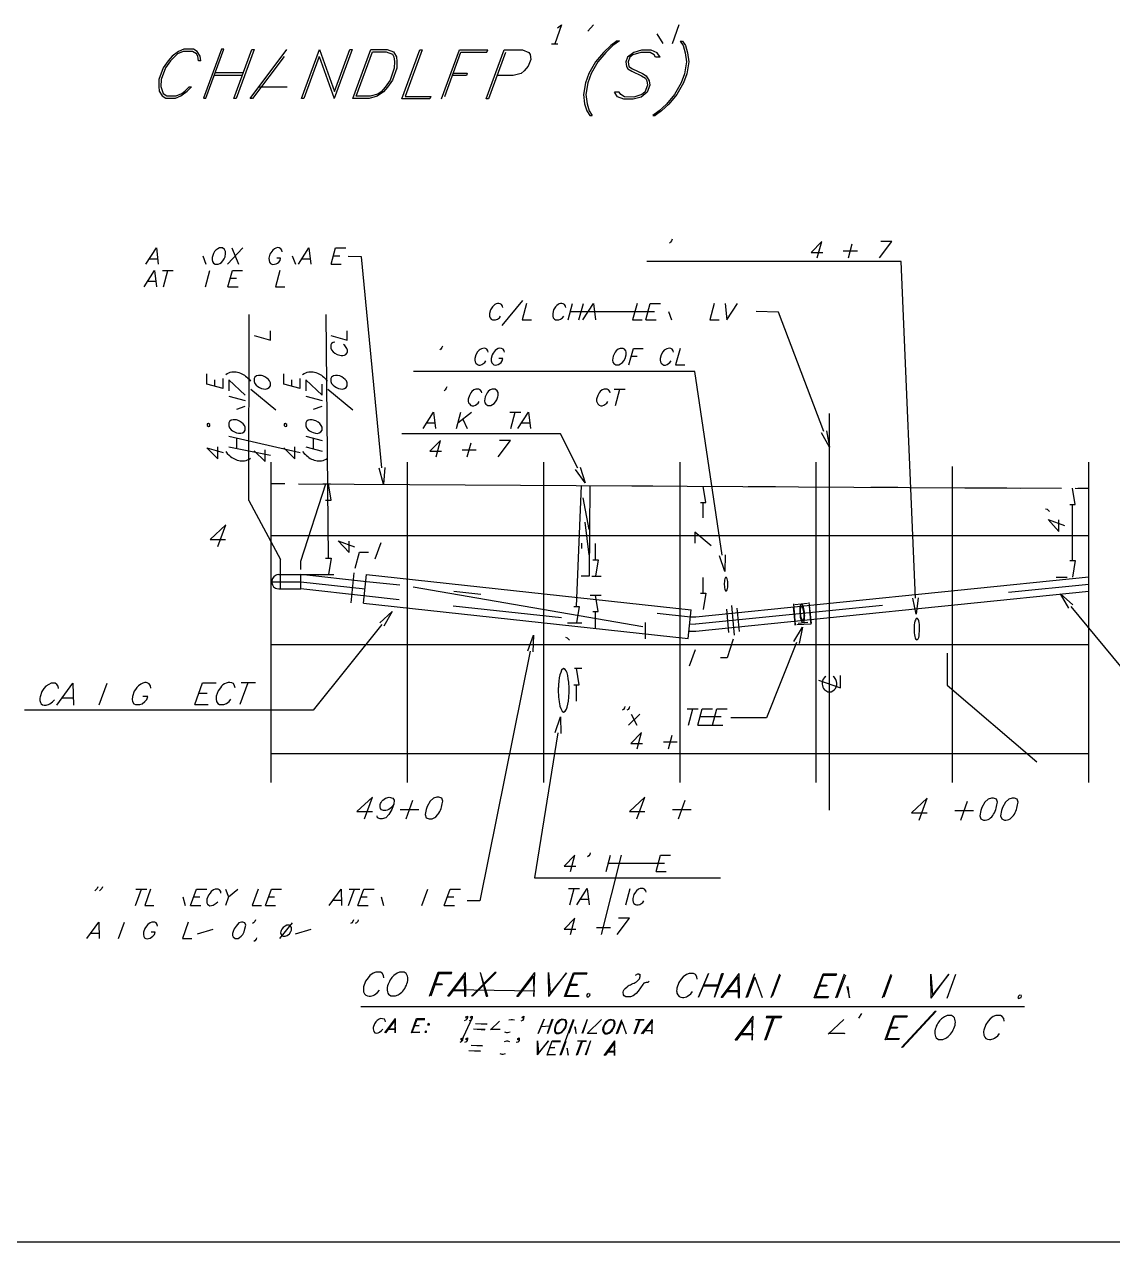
# Model space of a CAD drawing. Header units: feet. Extents: x 13 to 426, y 12 to 285.
# Drawn here: x 181.8 to 281.6, y 12.1 to 123.8 of the extents above; entities that cross this region are included whole.
import ezdxf

# ---------------------------------------------------------------- set-up
doc = ezdxf.new("R2010")
doc.units = ezdxf.units.FT
doc.layers.add('EJE_VIA', color=7, linetype='CONTINUOUS')

msp = doc.modelspace()

# ---------------------------------------------------------------- linework, layer by layer
at = {"layer": 'EJE_VIA'}
for p, q in [((233.5, 123.18), (234, 123.77)), ((239.82, 122.92), (240.37, 122.03)), ((241.25, 122.05), (241.88, 123.8)), ((230.17, 122), (230.75, 122)), ((202.5, 117), (205.87, 121.5)), ((207.22, 117), (208.87, 121.48)), ((208.85, 120.85), (210.22, 116.98)), ((211.93, 116.98), (213.58, 121.48)), ((212.22, 117.2), (213.72, 121.27)), ((220.07, 116.97), (221.72, 121.47)), ((220.37, 117.18), (221.85, 121.25)), ((221.72, 121.47), (224.3, 121.45)), ((224.15, 116.95), (225.8, 121.45)), ((199.22, 119.15), (201.78, 119.15)), ((199.3, 119.37), (201.87, 119.37)), ((203.32, 118.07), (205.9, 118.07)), ((200.43, 101.78), (201.83, 103.28)), ((200.83, 103.28), (201.43, 101.78)), ((254.55, 102.37), (254.95, 103.87)), ((256.93, 103.02), (258.23, 103.02)), ((257.42, 102.37), (257.75, 103.65)), ((193.28, 102.28), (194, 102.28)), ((198.15, 102.57), (198.43, 101.78)), ((206.35, 102.57), (206.65, 101.78)), ((207.28, 102.28), (208, 102.28)), ((209.93, 101.78), (210.87, 101.78)), ((210.15, 102.57), (210.72, 102.57)), ((194.45, 101.22), (195.45, 101.22)), ((194.55, 99.72), (194.95, 101.22)), ((198.4, 99.72), (198.8, 101.22)), ((193.1, 100.22), (193.82, 100.22)), ((200.47, 99.72), (201.4, 99.72)), ((200.68, 100.52), (201.25, 100.52)), ((225.62, 96.17), (227.52, 98.45)), ((231.68, 96.67), (232.08, 98.17)), ((231.88, 97.45), (239.6, 97.45)), ((232.68, 96.67), (233.08, 98.17)), ((240.88, 97.45), (241.18, 96.67)), ((202.38, 80.1), (202.42, 97.17)), ((209.68, 74.82), (209.47, 97.17)), ((238.82, 96.67), (239.75, 96.67)), ((237.47, 93.35), (238.03, 93.35)), ((199.25, 90.58), (199.25, 91.17)), ((200.03, 90.38), (200.03, 91.3)), ((206.32, 90.58), (206.32, 91.17)), ((207.1, 90.38), (207.1, 91.3)), ((209.1, 89.77), (209.1, 90.77)), ((200.55, 89.67), (202.05, 89.27)), ((202.57, 90.32), (204.87, 88.42)), ((207.6, 89.67), (209.1, 89.27)), ((209.63, 90.32), (211.92, 88.42)), ((235.92, 90.32), (236.92, 90.32)), ((236.02, 88.82), (236.42, 90.32)), ((201.27, 88.47), (202.05, 88.77)), ((208.32, 88.47), (209.1, 88.77)), ((218.72, 87.22), (219.43, 87.22)), ((221.43, 86.72), (221.83, 88.22)), ((221.57, 87.22), (222.83, 88.22)), ((222.03, 87.58), (222.43, 86.72)), ((226.33, 88.22), (227.33, 88.22)), ((226.43, 86.72), (226.83, 88.22)), ((227.43, 87.22), (228.15, 87.22)), ((255.67, 51.68), (255.68, 88.08)), ((198.53, 84.92), (200.03, 84.52)), ((200.55, 86.02), (207.1, 84.52)), ((200.55, 85.02), (204.37, 84.27)), ((201.27, 84.83), (201.27, 85.83)), ((207.6, 86.02), (209.1, 85.62)), ((207.6, 85.02), (209.1, 84.62)), ((208.32, 84.83), (208.32, 85.83)), ((219.57, 84.12), (219.97, 85.62)), ((222.42, 84.12), (222.77, 85.4)), ((221.95, 84.75), (223.23, 84.75)), ((204.43, 54.22), (204.43, 83.63)), ((216.93, 54.22), (216.93, 83.63)), ((229.45, 54.22), (229.45, 83.63)), ((241.95, 54.22), (241.95, 83.63)), ((254.45, 54.22), (254.45, 83.63)), ((266.95, 54.22), (266.95, 83.22)), ((279.45, 54.22), (279.45, 83.63)), ((204.43, 81.65), (205.68, 81.65)), ((206.93, 81.63), (273.2, 81.23)), ((209.18, 81.62), (209.88, 81.62)), ((232.45, 70.37), (232.92, 81.48)), ((232.92, 81.48), (239.45, 81.45)), ((248.2, 81.38), (250.7, 81.38)), ((259.45, 81.32), (261.95, 81.32)), ((266.95, 81.28), (276.95, 81.22)), ((278.2, 81.22), (279.45, 81.2)), ((278.47, 81.22), (279.47, 81.22)), ((202.38, 80.1), (205.3, 74.68)), ((233.02, 80.35), (233.57, 77.45)), ((244.07, 78.52), (244.07, 79.93)), ((277.97, 74.58), (277.97, 79.72)), ((275.72, 78.35), (277.22, 77.8)), ((199.53, 75.87), (200.27, 77.87)), ((233.22, 78.1), (233.57, 75.13)), ((204.43, 76.88), (279.45, 76.88)), ((210.58, 76.4), (212.08, 75.85)), ((213.98, 74.75), (214.53, 76.25)), ((232.95, 75.7), (232.95, 76.2)), ((234.2, 74.67), (234.2, 76.17)), ((205.28, 71.98), (205.3, 74.68)), ((204.48, 72.65), (207.15, 72.65)), ((205.15, 73.32), (210.18, 73.32)), ((207.15, 71.98), (207.15, 73.32)), ((207.15, 72.65), (213.05, 71.98)), ((211.78, 70.72), (212.05, 73.45)), ((212.92, 70.67), (213.18, 73.32)), ((213.18, 73.32), (242.97, 70.07)), ((233.87, 73.17), (234.7, 73.17)), ((243.4, 69.42), (279.45, 73.1)), ((244.07, 71.6), (244.07, 73.02)), ((276.47, 73.08), (277.47, 73.08)), ((205.15, 71.98), (207.15, 71.98)), ((217.47, 72.18), (238.53, 68.55)), ((221.2, 71.78), (223.68, 71.5)), ((243.4, 68.1), (279.45, 71.77)), ((272.08, 71.68), (279.45, 72.43)), ((212.92, 70.67), (242.7, 67.43)), ((221.13, 70.45), (231.08, 69.37)), ((233.7, 71.4), (234.7, 71.4)), ((243.4, 68.77), (260.53, 70.5)), ((246.67, 70.47), (246.92, 67.75)), ((252.35, 70.62), (252.53, 68.65)), ((252.48, 70.57), (253.65, 70.67)), ((253.78, 70.75), (253.97, 68.8)), ((234.2, 68.4), (234.2, 69.9)), ((239.85, 69.75), (242.9, 69.42)), ((242.7, 67.43), (242.97, 70.07)), ((242.9, 69.42), (243.4, 69.42)), ((246.22, 70.13), (246.4, 68)), ((247.17, 70.22), (247.37, 68.08)), ((231.63, 68.87), (232.95, 68.87)), ((238.77, 67.4), (238.77, 68.9)), ((242.83, 68.75), (243.38, 68.77)), ((252.67, 68.72), (253.97, 68.78)), ((252.8, 68.85), (253.68, 68.93)), ((242.77, 68.1), (243.4, 68.1)), ((204.43, 66.88), (279.45, 66.88)), ((242.83, 64.92), (243.38, 66.42)), ((232.28, 64.7), (232.95, 64.7)), ((188.65, 61.35), (189.38, 63.35)), ((201.6, 61.4), (202.33, 63.4)), ((201.67, 63.4), (203, 63.4)), ((232.45, 61.7), (232.45, 63.2)), ((185.28, 62), (186.23, 62)), ((197.8, 62.43), (198.55, 62.43)), ((197.42, 61.38), (198.65, 61.38)), ((237.22, 59.48), (238.27, 60.48)), ((237.48, 60.48), (238, 59.48)), ((242.62, 60.98), (243.62, 60.98)), ((242.72, 59.48), (243.12, 60.98)), ((243.58, 59.48), (245.87, 59.48)), ((243.78, 60.27), (245.72, 60.27)), ((238.03, 57.3), (238.43, 58.8)), ((240.88, 57.3), (241.23, 58.58)), ((240.42, 57.95), (241.7, 57.95)), ((204.43, 56.88), (279.45, 56.88)), ((213, 50.88), (213.73, 52.88)), ((216.82, 50.88), (217.43, 52.6)), ((238, 50.88), (238.73, 52.88)), ((241.82, 50.88), (242.43, 52.6)), ((263.9, 50.78), (264.63, 52.78)), ((216.27, 51.73), (217.98, 51.73)), ((241.27, 51.73), (242.98, 51.73)), ((267.17, 51.65), (268.88, 51.65)), ((267.72, 50.78), (268.33, 52.5)), ((231.9, 46.05), (232.3, 47.55)), ((234.75, 40.27), (236.58, 47.55)), ((235.18, 46.05), (235.58, 47.55)), ((235.4, 46.83), (240.53, 46.83)), ((239.75, 46.05), (240.68, 46.05)), ((191.97, 42.93), (192.52, 44.43)), ((192.02, 44.43), (193.02, 44.43)), ((196.33, 43.72), (196.53, 42.93)), ((197.33, 43.72), (197.9, 43.72)), ((200.53, 43.72), (201.37, 44.43)), ((204.18, 43.72), (204.75, 43.72)), ((211.53, 42.93), (212.08, 44.43)), ((211.58, 44.43), (212.58, 44.43)), ((212.68, 43.72), (213.25, 43.72)), ((214.53, 43.72), (214.75, 42.93)), ((218.25, 42.93), (218.8, 44.43)), ((220.62, 43.72), (221.18, 43.72)), ((231.73, 44.5), (232.73, 44.5)), ((231.83, 43), (232.23, 44.5)), ((236.97, 43), (237.37, 44.5)), ((197.03, 42.93), (197.97, 42.93)), ((203.9, 42.93), (204.83, 42.93)), ((210.15, 43.43), (210.87, 43.43)), ((212.4, 42.93), (213.32, 42.93)), ((220.32, 42.93), (221.25, 42.93)), ((232.82, 43.5), (233.53, 43.5)), ((190.43, 39.9), (190.98, 41.4)), ((231.9, 40.27), (232.3, 41.77)), ((187.9, 40.4), (188.62, 40.4)), ((197.67, 40.33), (199.1, 40.77)), ((205.22, 39.9), (206.38, 41.33)), ((206.67, 40.33), (208.1, 40.77)), ((234.28, 40.92), (235.57, 40.92)), ((218.97, 34.62), (219.77, 36.8)), ((219.77, 36.8), (221.02, 36.8)), ((220.63, 34.62), (222.27, 36.78)), ((226.98, 34.58), (228.62, 36.77)), ((229.9, 34.57), (231.53, 36.75)), ((231.35, 34.57), (232.17, 36.75)), ((231.5, 34.67), (232.23, 36.65)), ((232.17, 36.75), (233.42, 36.75)), ((245.73, 34.5), (247.37, 36.68)), ((248.02, 34.5), (248.83, 36.68)), ((248.82, 36.37), (249.48, 34.5)), ((250.32, 34.48), (251.12, 36.67)), ((250.45, 34.6), (251.18, 36.57)), ((254.27, 34.47), (255.08, 36.65)), ((254.42, 34.58), (255.13, 36.55)), ((255.08, 36.65), (256.33, 36.65)), ((256.25, 34.47), (257.05, 36.65)), ((260.52, 34.45), (261.32, 36.63)), ((260.67, 34.55), (261.38, 36.53)), ((265, 34.43), (266.63, 36.62)), ((266.45, 34.42), (267.27, 36.62)), ((221.03, 35.13), (222.28, 35.12)), ((221.17, 35.23), (228.63, 35.1)), ((244.13, 35.55), (245.38, 35.55)), ((244.17, 35.67), (245.42, 35.65)), ((246.13, 35.03), (247.38, 35.02)), ((246.27, 35.13), (247.32, 35.13)), ((212.67, 33.67), (273.57, 33.67)), ((214.87, 31.25), (215.85, 32.57)), ((217.3, 31.25), (217.78, 32.55)), ((217.38, 31.3), (217.83, 32.48)), ((217.78, 32.55), (218.53, 32.55)), ((221.88, 30.43), (222.9, 32.67)), ((230.95, 29.2), (232.17, 32.5)), ((233.43, 31.18), (234.73, 32.48)), ((236.12, 31.17), (236.6, 32.48)), ((237.75, 31.17), (238.2, 32.42)), ((238.43, 31.15), (239.42, 32.47)), ((247.02, 30.57), (248.65, 32.77)), ((249.73, 30.58), (250.48, 32.67)), ((255.55, 31.12), (256.97, 32.48)), ((258.37, 32.6), (258.62, 33.02)), ((260.77, 30.62), (261.57, 32.82)), ((260.92, 30.73), (261.63, 32.72)), ((261.57, 32.82), (262.82, 32.82)), ((215.1, 31.57), (215.85, 31.57)), ((215.2, 31.63), (215.82, 31.62)), ((224.55, 31.53), (225.4, 32.33)), ((229.22, 31.82), (230, 31.88)), ((236.6, 32.28), (237, 31.17)), ((238.67, 31.47), (239.42, 31.47)), ((228.88, 29.22), (229.87, 30.52)), ((229.75, 29.2), (230.23, 30.52)), ((230.23, 30.52), (230.98, 30.52)), ((232.45, 29.2), (232.9, 30.45)), ((235, 29.18), (235.98, 30.5)), ((247.42, 31.08), (248.67, 31.1)), ((247.57, 31.2), (248.6, 31.2)), ((235.25, 29.5), (236, 29.5)), ((235.33, 29.57), (235.95, 29.55)), ((12.6, 12.08), (426.22, 12.08))]:
    msp.add_line(p, q, dxfattribs=at)
for points in [[(230.7, 123.47), (231.08, 123.77), (230.45, 122)], [(236.18, 122.28), (235.6, 121.87), (234.93, 121.22), (234.18, 120.37), (233.58, 119.3), (233.27, 118.43), (233.08, 117.37), (233.2, 116.5), (233.4, 115.87), (233.67, 115.43), (233.88, 115.43)], [(236.18, 122.28), (236.4, 122.28), (235.8, 121.87), (235.15, 121.22), (234.4, 120.37), (233.8, 119.3), (233.48, 118.43), (233.3, 117.37), (233.42, 116.5), (233.62, 115.87), (233.88, 115.43)], [(241.97, 122.27), (242.23, 121.85), (242.43, 121.2), (242.55, 120.35), (242.37, 119.27), (242.05, 118.42), (241.45, 117.35), (240.7, 116.48), (240.03, 115.85), (239.45, 115.42), (239.67, 115.42)], [(241.97, 122.27), (242.18, 122.27), (242.45, 121.85), (242.65, 121.2), (242.75, 120.35), (242.58, 119.27), (242.27, 118.42), (241.67, 117.35), (240.92, 116.48), (240.25, 115.85), (239.67, 115.42)], [(197.97, 120.45), (197.92, 120.87), (197.65, 121.3), (197.3, 121.52), (196.43, 121.52), (195.93, 121.3), (195.35, 120.88), (194.97, 120.45), (194.52, 119.82), (194.13, 118.73), (194.12, 118.1), (194.17, 117.67), (194.43, 117.23), (194.78, 117.02), (195.65, 117.02), (196.15, 117.23), (196.73, 117.67), (197.12, 118.08)], [(197.97, 120.45), (197.75, 120.45), (197.7, 120.87), (197.57, 121.08), (197.22, 121.3), (196.35, 121.3), (195.85, 121.08), (195.18, 120.45), (194.73, 119.8), (194.35, 118.73), (194.32, 118.1), (194.52, 117.45), (194.87, 117.23), (195.72, 117.23), (196.23, 117.45), (196.52, 117.67), (196.9, 118.08), (197.12, 118.08)], [(198.22, 117.02), (198.43, 117.02), (200.08, 121.52), (199.87, 121.52), (198.22, 117.02)], [(202.87, 121.5), (201.22, 117), (201, 117), (202.65, 121.5), (202.87, 121.5)], [(205.63, 120.85), (202.72, 117), (202.5, 117)], [(208.85, 120.85), (207.43, 117), (207.22, 117)], [(208.87, 121.48), (210.23, 117.63), (211.65, 121.48), (211.87, 121.48), (210.22, 116.98)], [(213.58, 121.48), (215.08, 121.48), (215.65, 121.27), (215.92, 120.83), (215.97, 120.4), (215.95, 119.77), (215.57, 118.68), (215.12, 118.05), (214.73, 117.62), (214.15, 117.2), (213.43, 116.98), (211.93, 116.98)], [(213.72, 121.27), (215, 121.27), (215.57, 121.05), (215.7, 120.83), (215.75, 120.4), (215.73, 119.77), (215.35, 118.68), (214.9, 118.05), (214.52, 117.62), (214.23, 117.4), (213.52, 117.2), (212.22, 117.2)], [(216.43, 116.97), (218.08, 121.47), (218.3, 121.47), (216.72, 117.18), (219.08, 117.18), (219, 116.97), (216.43, 116.97)], [(221.85, 121.25), (224.22, 121.25), (224.3, 121.45)], [(225.93, 121.23), (224.37, 116.95), (224.15, 116.95)], [(225.8, 121.45), (227.5, 121.45), (228.07, 121.23), (228.2, 121.02), (228.27, 120.58), (228.03, 119.95), (227.65, 119.52), (227.37, 119.3), (226.65, 119.1), (225.15, 119.1)], [(240.13, 120.78), (239.85, 121.2), (239.3, 121.42), (238.43, 121.42), (237.72, 121.22), (237.13, 120.78), (236.97, 120.35), (237.03, 119.93), (237.17, 119.72), (237.52, 119.5), (238.43, 119.07), (238.78, 118.85), (238.92, 118.63), (238.97, 118.22), (238.73, 117.57), (238.45, 117.35), (237.72, 117.13), (236.87, 117.15), (236.52, 117.35), (236.38, 117.57), (235.95, 117.57)], [(240.13, 120.78), (239.7, 120.78), (239.57, 121), (239.22, 121.22), (238.35, 121.22), (237.63, 121), (237.35, 120.78), (237.18, 120.35), (237.25, 119.93), (237.6, 119.72), (238.5, 119.28), (238.85, 119.07), (239.13, 118.63), (239.18, 118.22), (238.95, 117.57), (238.37, 117.13), (237.65, 116.93), (236.78, 116.93), (236.22, 117.15), (235.95, 117.57)], [(221.15, 119.32), (222.43, 119.32), (222.35, 119.1), (221.07, 119.1)], [(241.23, 104.08), (241.18, 103.93), (241.08, 103.8), (240.98, 103.73)], [(192.93, 101.78), (193.9, 103.28), (194.07, 101.78)], [(199.68, 103.28), (199.53, 103.2), (199.35, 103.07), (199.24, 102.94), (199.15, 102.77), (199.08, 102.59), (199.03, 102.39), (199.02, 102.2), (199.05, 102.03), (199.14, 101.88), (199.28, 101.78), (199.57, 101.78), (199.73, 101.85), (199.88, 101.95), (200.01, 102.1), (200.12, 102.27), (200.2, 102.47), (200.22, 102.57), (200.24, 102.67), (200.25, 102.77), (200.23, 102.96), (200.16, 103.13), (199.98, 103.28), (199.68, 103.28)], [(205.45, 102.92), (205.42, 103.07), (205.32, 103.2), (205.17, 103.29), (205.02, 103.31), (204.87, 103.27), (204.73, 103.2), (204.6, 103.09), (204.48, 102.96), (204.39, 102.83), (204.32, 102.7), (204.23, 102.35), (204.25, 102.13), (204.29, 101.97), (204.37, 101.86), (204.48, 101.79), (204.6, 101.77), (204.74, 101.78), (204.88, 101.82), (205.02, 101.89), (205.13, 101.98), (205.25, 102.13), (205.3, 102.35), (204.95, 102.35)], [(206.93, 101.78), (207.9, 103.28), (208.07, 101.78)], [(209.93, 101.78), (210.33, 103.28), (211.27, 103.28)], [(254.95, 103.87), (253.97, 102.87), (255.05, 102.87)], [(260.27, 102.37), (261.38, 103.87), (260.38, 103.87)], [(214.6, 83.1), (212.72, 102.45), (211.5, 102.48)], [(263.55, 71.15), (262.25, 102.03), (238.9, 102.03)], [(192.77, 99.72), (193.73, 101.22), (193.9, 99.72)], [(200.47, 99.72), (200.88, 101.22), (201.8, 101.22)], [(205.23, 101.22), (204.83, 99.72), (205.68, 99.72)], [(225.7, 97.82), (225.67, 97.95), (225.57, 98.1), (225.44, 98.16), (225.31, 98.19), (225.2, 98.18), (225.08, 98.15), (224.97, 98.09), (224.87, 98.01), (224.74, 97.87), (224.57, 97.6), (224.48, 97.25), (224.48, 97.03), (224.52, 96.88), (224.63, 96.75), (224.75, 96.67), (225.03, 96.67), (225.2, 96.75), (225.38, 96.88), (225.48, 97.03)], [(227.87, 98.17), (227.47, 96.67), (228.32, 96.67)], [(231.48, 97.82), (231.45, 97.95), (231.35, 98.1), (231.22, 98.16), (231.1, 98.19), (230.98, 98.18), (230.87, 98.14), (230.76, 98.08), (230.66, 98), (230.52, 97.87), (230.35, 97.6), (230.27, 97.25), (230.28, 97.03), (230.3, 96.88), (230.42, 96.75), (230.53, 96.67), (230.82, 96.67), (230.98, 96.75), (231.17, 96.88), (231.28, 97.03)], [(233.03, 96.67), (234.02, 98.17), (234.18, 96.67)], [(238.02, 98.17), (237.6, 96.67), (238.47, 96.67)], [(238.82, 96.67), (239.22, 98.17), (240.15, 98.17)], [(245.08, 98.17), (244.68, 96.67), (245.53, 96.67)], [(246.08, 98.17), (246.25, 96.67), (247.22, 98.17)], [(255.15, 86.42), (250.98, 97.4), (248.95, 97.45)], [(202.87, 95.23), (204.37, 94.83), (204.37, 95.68)], [(209.92, 95.23), (211.42, 94.83), (211.42, 95.68)], [(210.27, 94.63), (210.13, 94.6), (209.98, 94.5), (209.92, 94.38), (209.92, 94.08), (209.98, 93.93), (210.13, 93.75), (210.27, 93.63), (210.48, 93.5), (210.85, 93.42), (211.02, 93.42), (211.16, 93.45), (211.28, 93.51), (211.4, 93.64), (211.43, 93.75), (211.43, 93.89), (211.39, 94.05), (211.2, 94.32), (211.07, 94.43)], [(220.15, 94.27), (220.1, 94.13), (220, 93.98), (219.9, 93.92)], [(224.35, 93.7), (224.32, 93.85), (224.22, 93.98), (224.1, 94.04), (223.98, 94.07), (223.85, 94.06), (223.73, 94.03), (223.62, 93.97), (223.51, 93.89), (223.38, 93.75), (223.22, 93.48), (223.12, 93.13), (223.12, 92.97), (223.15, 92.82), (223.22, 92.7), (223.36, 92.57), (223.48, 92.53), (223.62, 92.53), (223.77, 92.59), (224.03, 92.77), (224.13, 92.92)], [(225.85, 93.7), (225.82, 93.85), (225.72, 93.98), (225.56, 94.05), (225.4, 94.07), (225.26, 94.04), (225.12, 93.97), (225, 93.87), (224.89, 93.75), (224.79, 93.62), (224.72, 93.48), (224.62, 93.13), (224.63, 92.92), (224.68, 92.75), (224.77, 92.63), (224.88, 92.56), (225, 92.53), (225.14, 92.54), (225.27, 92.59), (225.41, 92.66), (225.53, 92.77), (225.63, 92.92), (225.7, 93.13), (225.33, 93.13)], [(236.45, 94.05), (236.28, 93.98), (236.1, 93.85), (236, 93.71), (235.9, 93.54), (235.82, 93.36), (235.78, 93.17), (235.76, 92.99), (235.8, 92.81), (235.89, 92.67), (236.05, 92.55), (236.33, 92.55), (236.48, 92.63), (236.67, 92.77), (236.78, 92.92), (236.92, 93.13), (237, 93.48), (237, 93.7), (236.97, 93.85), (236.85, 93.98), (236.73, 94.05), (236.45, 94.05)], [(237.25, 92.55), (237.67, 94.05), (238.58, 94.05)], [(241.35, 93.7), (241.32, 93.85), (241.22, 93.98), (241.1, 94.04), (240.98, 94.07), (240.85, 94.06), (240.73, 94.03), (240.62, 93.97), (240.51, 93.89), (240.38, 93.75), (240.22, 93.48), (240.12, 93.13), (240.12, 92.97), (240.15, 92.82), (240.22, 92.7), (240.36, 92.57), (240.48, 92.53), (240.62, 92.53), (240.77, 92.59), (241.03, 92.77), (241.13, 92.92)], [(241.95, 94.05), (241.55, 92.55), (242.4, 92.55)], [(200.03, 90.38), (198.53, 90.78), (198.53, 91.72)], [(200.27, 91.67), (200.4, 91.77), (200.54, 91.83), (200.67, 91.87), (200.81, 91.9), (200.95, 91.92), (201.08, 91.92), (201.22, 91.9), (201.35, 91.88), (201.48, 91.84), (201.61, 91.8), (201.74, 91.74), (201.86, 91.67), (201.98, 91.6), (202.09, 91.52), (202.2, 91.43), (202.3, 91.33), (202.4, 91.23), (202.55, 91.05)], [(207.1, 90.38), (205.6, 90.78), (205.6, 91.72)], [(207.32, 91.67), (207.47, 91.77), (207.6, 91.83), (207.74, 91.87), (207.88, 91.9), (208.01, 91.92), (208.15, 91.92), (208.28, 91.9), (208.41, 91.88), (208.54, 91.84), (208.67, 91.79), (208.8, 91.74), (208.92, 91.67), (209.04, 91.6), (209.15, 91.52), (209.26, 91.43), (209.37, 91.33), (209.6, 91.05)], [(245.83, 75.07), (243.32, 91.93), (217.5, 91.93)], [(202.05, 89.77), (200.55, 91.17), (200.55, 90.17)], [(202.87, 91.02), (202.93, 90.85), (203.07, 90.68), (203.2, 90.57), (203.37, 90.47), (203.55, 90.39), (203.74, 90.34), (203.92, 90.33), (204.1, 90.37), (204.25, 90.46), (204.37, 90.62), (204.37, 90.9), (204.28, 91.07), (204.18, 91.21), (204.03, 91.34), (203.86, 91.45), (203.66, 91.53), (203.56, 91.56), (203.46, 91.58), (203.27, 91.58), (203.09, 91.54), (202.93, 91.43), (202.87, 91.3), (202.87, 91.02)], [(209.1, 89.77), (207.6, 91.17), (207.6, 90.17)], [(209.92, 91.02), (209.98, 90.85), (210.13, 90.68), (210.26, 90.57), (210.42, 90.47), (210.61, 90.39), (210.8, 90.34), (210.98, 90.33), (211.16, 90.37), (211.3, 90.46), (211.42, 90.62), (211.42, 90.9), (211.35, 91.07), (211.23, 91.21), (211.08, 91.34), (210.91, 91.45), (210.72, 91.53), (210.53, 91.58), (210.33, 91.58), (210.15, 91.54), (209.98, 91.43), (209.92, 91.3), (209.92, 91.02)], [(220.55, 90.53), (220.5, 90.4), (220.4, 90.25), (220.3, 90.18)], [(223.75, 89.97), (223.72, 90.12), (223.6, 90.25), (223.48, 90.32), (223.2, 90.32), (223.03, 90.25), (222.85, 90.12), (222.75, 89.97), (222.62, 89.75), (222.52, 89.4), (222.52, 89.23), (222.55, 89.08), (222.62, 88.96), (222.76, 88.83), (222.88, 88.8), (223.02, 88.8), (223.17, 88.85), (223.43, 89.03), (223.53, 89.18)], [(224.7, 90.32), (224.53, 90.25), (224.35, 90.12), (224.25, 89.98), (224.15, 89.81), (224.07, 89.63), (224.03, 89.44), (224.01, 89.25), (224.05, 89.08), (224.14, 88.93), (224.3, 88.82), (224.58, 88.82), (224.75, 88.9), (224.89, 89), (225.02, 89.15), (225.13, 89.33), (225.21, 89.53), (225.24, 89.63), (225.26, 89.73), (225.27, 89.83), (225.25, 90.02), (225.16, 90.18), (224.98, 90.32), (224.7, 90.32)], [(235.53, 89.97), (235.5, 90.12), (235.4, 90.25), (235.27, 90.32), (234.98, 90.32), (234.82, 90.25), (234.63, 90.12), (234.53, 89.97), (234.4, 89.75), (234.3, 89.4), (234.3, 89.23), (234.34, 89.09), (234.4, 88.96), (234.54, 88.84), (234.67, 88.8), (234.8, 88.8), (234.95, 88.85), (235.22, 89.03), (235.32, 89.18)], [(198.68, 87.17), (198.55, 87.13), (198.55, 86.98), (198.68, 86.88), (198.8, 86.92), (198.8, 87.07), (198.68, 87.17)], [(200.55, 86.95), (200.62, 86.78), (200.77, 86.6), (200.89, 86.49), (201.06, 86.4), (201.25, 86.32), (201.44, 86.28), (201.64, 86.27), (201.81, 86.3), (201.95, 86.4), (202.05, 86.55), (202.05, 86.83), (201.98, 87), (201.87, 87.14), (201.72, 87.27), (201.54, 87.38), (201.34, 87.46), (201.24, 87.49), (201.14, 87.51), (200.95, 87.51), (200.77, 87.46), (200.62, 87.35), (200.55, 87.23), (200.55, 86.95)], [(205.73, 87.17), (205.62, 87.13), (205.62, 86.98), (205.73, 86.88), (205.87, 86.92), (205.87, 87.07), (205.73, 87.17)], [(207.6, 86.95), (207.68, 86.78), (207.82, 86.6), (207.95, 86.5), (208.12, 86.4), (208.3, 86.33), (208.49, 86.28), (208.68, 86.26), (208.85, 86.3), (208.99, 86.39), (209.1, 86.55), (209.1, 86.83), (209.03, 87), (208.9, 87.17), (208.75, 87.28), (208.53, 87.42), (208.18, 87.5), (207.97, 87.5), (207.82, 87.47), (207.68, 87.35), (207.6, 87.23), (207.6, 86.95)], [(218.37, 86.72), (219.33, 88.22), (219.52, 86.72)], [(227.08, 86.72), (228.05, 88.22), (228.23, 86.72)], [(232.57, 83.07), (230.98, 86.23), (216.42, 86.23)], [(255.38, 86.5), (255.68, 85), (254.92, 86.32)], [(198.53, 84.92), (199.53, 83.93), (199.53, 85.02)], [(205.6, 84.92), (206.6, 83.93), (206.6, 85.02)], [(219.97, 85.62), (218.98, 84.62), (220.05, 84.62)], [(225.27, 84.12), (226.38, 85.62), (225.38, 85.62)], [(200.27, 84.6), (200.4, 84.42), (200.6, 84.23), (200.71, 84.14), (200.82, 84.06), (200.94, 83.98), (201.07, 83.92), (201.19, 83.86), (201.32, 83.81), (201.46, 83.77), (201.59, 83.75), (201.73, 83.73), (201.86, 83.73), (202, 83.75), (202.14, 83.78), (202.27, 83.82), (202.4, 83.88), (202.55, 83.98)], [(202.87, 84.67), (203.87, 83.68), (203.87, 84.75)], [(207.32, 84.6), (207.47, 84.42), (207.57, 84.32), (207.68, 84.22), (207.79, 84.13), (207.9, 84.05), (208.02, 83.97), (208.14, 83.91), (208.26, 83.85), (208.39, 83.8), (208.52, 83.77), (208.65, 83.74), (208.78, 83.73), (208.91, 83.73), (209.05, 83.75), (209.19, 83.78), (209.33, 83.82), (209.47, 83.88), (209.6, 83.98)], [(214.85, 83.12), (214.75, 81.6), (214.35, 83.07)], [(232.8, 83.17), (233.25, 81.72), (232.35, 82.95)], [(207.15, 73.77), (207.15, 74.53), (209.45, 81.63)], [(209.43, 80.12), (209.93, 80.12), (209.68, 81.62)], [(233.67, 81.48), (233.62, 73.15), (232.87, 73.15)], [(243.82, 79.93), (244.32, 79.93), (244.07, 81.43)], [(277.72, 79.72), (278.22, 79.72), (277.97, 81.22)], [(275.5, 79.35), (275.65, 79.3), (275.87, 79.08)], [(275.72, 78.35), (276.72, 77.27), (276.72, 78.33)], [(200.27, 77.87), (198.83, 76.53), (200.25, 76.53)], [(244.82, 75.93), (243.32, 77.2), (243.32, 76.2)], [(210.58, 76.4), (211.58, 75.32), (211.58, 76.38)], [(212.13, 73.88), (212.53, 75.35), (213.37, 75.35)], [(246.08, 75.12), (246.05, 73.58), (245.58, 75.03)], [(209.43, 74.82), (209.93, 74.82), (209.68, 73.32)], [(233.95, 74.67), (234.45, 74.67), (234.2, 73.17)], [(277.72, 74.58), (278.22, 74.58), (277.97, 73.08)], [(205.15, 73.32), (204.95, 73.28), (204.84, 73.23), (204.67, 73.1), (204.55, 72.93), (204.49, 72.74), (204.49, 72.54), (204.55, 72.36), (204.66, 72.19), (204.84, 72.06), (204.95, 72.02), (205.15, 71.98)], [(216.23, 72.32), (213.18, 72.65), (207.15, 73.32)], [(246.07, 71.95), (246.12, 71.8), (246.23, 71.8), (246.28, 71.91), (246.32, 72.03), (246.33, 72.16), (246.33, 72.28), (246.35, 72.42), (246.33, 72.55), (246.33, 72.67), (246.32, 72.8), (246.28, 72.92), (246.23, 73.03), (246.12, 73.02), (246.07, 72.92), (246.04, 72.79), (246.02, 72.65), (246.01, 72.51), (246.01, 72.36), (246.02, 72.23), (246.03, 72.1), (246.07, 71.95)], [(216.17, 70.98), (213.18, 71.32), (207.15, 71.98)], [(243.82, 71.6), (244.32, 71.6), (244.07, 70.1)], [(277.62, 70.22), (276.87, 71.53), (278, 70.53)], [(233.95, 69.9), (234.45, 69.9), (234.2, 71.4)], [(252.95, 70.35), (252.93, 70.22), (252.93, 70.09), (252.94, 69.92), (252.95, 69.72), (252.96, 69.62), (252.97, 69.51), (252.99, 69.41), (253.01, 69.3), (253.06, 69.12), (253.13, 68.98), (253.27, 68.9), (253.33, 69.02), (253.36, 69.14), (253.37, 69.26), (253.38, 69.39), (253.39, 69.51), (253.38, 69.63), (253.38, 69.75), (253.37, 69.87), (253.35, 70), (253.28, 70.3), (253.25, 70.41), (253.2, 70.52), (253.09, 70.62), (252.97, 70.45), (252.95, 70.35)], [(253, 70.22), (252.98, 70.12), (252.98, 69.75), (253, 69.63), (253.02, 69.5), (253.08, 69.3), (253.13, 69.15), (253.23, 69.1), (253.32, 69.25), (253.33, 69.35), (253.33, 69.45), (253.34, 69.58), (253.33, 69.69), (253.32, 69.8), (253.31, 69.91), (253.29, 70.02), (253.22, 70.27), (253.17, 70.38), (253.03, 70.37), (253, 70.22)], [(253.97, 68.8), (253.95, 68.98), (253.82, 70.48)], [(263.8, 71.17), (263.62, 69.67), (263.3, 71.15)], [(277.82, 70.38), (283.1, 63.98), (285.6, 63.98)], [(214.4, 68.88), (215.53, 69.9), (214.78, 68.57)], [(232.2, 70.37), (232.7, 70.37), (232.45, 68.87)], [(252.53, 68.65), (252.52, 68.85), (252.37, 70.35)], [(263.5, 69.02), (263.48, 68.87), (263.45, 68.7), (263.43, 68.52), (263.43, 68.13), (263.45, 67.95), (263.47, 67.78), (263.5, 67.63), (263.53, 67.5), (263.57, 67.4), (263.72, 67.32), (263.8, 67.42), (263.85, 67.53), (263.88, 67.67), (263.9, 67.82), (263.91, 67.93), (263.92, 68.05), (263.93, 68.16), (263.93, 68.27), (263.94, 68.39), (263.93, 68.5), (263.93, 68.62), (263.92, 68.73), (263.88, 68.9), (263.85, 69.05), (263.82, 69.15), (263.73, 69.28), (263.63, 69.28), (263.55, 69.13), (263.5, 69.02)], [(214.58, 68.72), (208.28, 60.85), (181.8, 60.85)], [(252.4, 67.17), (253.18, 68.48), (252.87, 66.98)], [(227.97, 66.32), (228.5, 67.73), (228.45, 66.22)], [(231.45, 67.55), (231.6, 67.5), (231.73, 67.38), (231.82, 67.28)], [(246.83, 67.38), (246.28, 65.65), (245.68, 65.65)], [(252.63, 67.08), (249.88, 60.17), (246.6, 60.17)], [(228.2, 66.27), (223.58, 43.37), (222.43, 43.37)], [(266.47, 66.08), (266.47, 63.15), (274.68, 56.13)], [(230.92, 64.1), (230.87, 63.83), (230.82, 63.52), (230.8, 63.18), (230.79, 63.08), (230.79, 62.97), (230.78, 62.87), (230.78, 62.76), (230.78, 62.65), (230.78, 62.55), (230.78, 62.44), (230.79, 62.33), (230.79, 62.22), (230.8, 62.12), (230.81, 62.01), (230.82, 61.9), (230.83, 61.8), (230.85, 61.69), (230.86, 61.59), (230.88, 61.48), (230.93, 61.22), (231.02, 61), (231.08, 60.88), (231.14, 60.77), (231.27, 60.69), (231.41, 60.76), (231.53, 60.95), (231.6, 61.15), (231.67, 61.4), (231.72, 61.7), (231.73, 61.81), (231.74, 61.92), (231.75, 62.03), (231.76, 62.14), (231.76, 62.25), (231.77, 62.35), (231.77, 62.46), (231.78, 62.57), (231.78, 62.67), (231.78, 62.78), (231.78, 62.89), (231.77, 62.99), (231.77, 63.1), (231.76, 63.21), (231.76, 63.32), (231.75, 63.43), (231.7, 63.75), (231.65, 64.03), (231.58, 64.28), (231.5, 64.47), (231.42, 64.6), (231.25, 64.68), (231.07, 64.52), (231, 64.33), (230.92, 64.1)], [(232.2, 63.2), (232.7, 63.2), (232.45, 64.7)], [(254.67, 63.62), (256.67, 62.9), (256.67, 64.03)], [(255.32, 63.95), (255.2, 63.85), (255.07, 63.67), (255.03, 63.53), (255, 63.39), (255, 63.25), (255.01, 63.11), (255.05, 62.98), (255.11, 62.85), (255.2, 62.74), (255.32, 62.65), (255.5, 62.55), (255.82, 62.55), (255.97, 62.63), (256.1, 62.74), (256.21, 62.86), (256.28, 63.01), (256.33, 63.17), (256.34, 63.33), (256.31, 63.5), (256.25, 63.67), (256.12, 63.85), (256, 63.95)], [(184.92, 62.85), (184.9, 63.05), (184.77, 63.23), (184.62, 63.33), (184.23, 63.33), (184.02, 63.23), (183.75, 63.05), (183.58, 62.85), (183.38, 62.57), (183.22, 62.08), (183.2, 61.96), (183.2, 61.85), (183.21, 61.75), (183.26, 61.57), (183.34, 61.44), (183.46, 61.35), (183.61, 61.31), (183.79, 61.31), (183.89, 61.34), (184, 61.38), (184.12, 61.43), (184.38, 61.62), (184.55, 61.82)], [(184.75, 61.33), (186.23, 63.33), (186.28, 61.33)], [(193.4, 62.88), (193.37, 63.08), (193.25, 63.27), (193.05, 63.37), (192.95, 63.4), (192.85, 63.4), (192.75, 63.38), (192.65, 63.35), (192.46, 63.25), (192.27, 63.1), (192.11, 62.94), (191.97, 62.77), (191.87, 62.6), (191.7, 62.12), (191.68, 61.83), (191.72, 61.65), (191.83, 61.45), (191.98, 61.37), (192.37, 61.37), (192.6, 61.45), (192.85, 61.65), (193.02, 61.83), (193.12, 62.12), (192.65, 62.12)], [(197.42, 61.38), (198.13, 63.38), (199.38, 63.38)], [(201.12, 62.92), (201.08, 63.1), (200.97, 63.3), (200.81, 63.38), (200.64, 63.41), (200.48, 63.4), (200.31, 63.35), (200.15, 63.27), (200.01, 63.17), (199.88, 63.05), (199.78, 62.92), (199.58, 62.62), (199.4, 62.15), (199.4, 61.87), (199.43, 61.67), (199.55, 61.48), (199.7, 61.38), (200.08, 61.38), (200.32, 61.48), (200.57, 61.67), (200.73, 61.87)], [(236.9, 61.2), (236.85, 61.07), (236.75, 60.92), (236.65, 60.85)], [(237.32, 61.2), (237.28, 61.07), (237.18, 60.92), (237.08, 60.85)], [(243.58, 59.48), (243.98, 60.98), (244.92, 60.98)], [(244.93, 59.48), (245.33, 60.98), (246.27, 60.98)], [(230.5, 58.82), (230.98, 60.25), (231, 58.73)], [(230.75, 58.77), (228.6, 45.47), (245.67, 45.47)], [(238.43, 58.8), (237.45, 57.8), (238.52, 57.8)], [(213.73, 52.88), (212.3, 51.55), (213.72, 51.55)], [(215.68, 52.22), (215.48, 51.93), (215.22, 51.73), (215.08, 51.68), (214.95, 51.66), (214.83, 51.65), (214.73, 51.66), (214.57, 51.72), (214.47, 51.84), (214.42, 52), (214.44, 52.19), (214.48, 52.29), (214.53, 52.39), (214.6, 52.5), (214.68, 52.6), (214.93, 52.78), (215.25, 52.88), (215.6, 52.78), (215.72, 52.6), (215.68, 52.22), (215.5, 51.73), (215.23, 51.27), (214.95, 50.98), (214.62, 50.88), (214.43, 50.88), (214.18, 50.98), (214.15, 51.17)], [(219.63, 52.88), (219.32, 52.78), (219.02, 52.5), (218.75, 52.03), (218.65, 51.73), (218.57, 51.27), (218.67, 50.98), (218.92, 50.88), (219.06, 50.88), (219.2, 50.9), (219.32, 50.94), (219.44, 51), (219.55, 51.08), (219.74, 51.29), (219.82, 51.42), (219.9, 51.55), (219.96, 51.68), (220.02, 51.83), (220.06, 51.97), (220.1, 52.11), (220.13, 52.25), (220.15, 52.38), (220.17, 52.5), (220.08, 52.78), (219.83, 52.88), (219.63, 52.88)], [(238.73, 52.88), (237.3, 51.55), (238.72, 51.55)], [(264.63, 52.78), (263.2, 51.45), (264.62, 51.45)], [(270.53, 52.78), (270.22, 52.7), (269.92, 52.42), (269.65, 51.93), (269.55, 51.65), (269.47, 51.17), (269.55, 50.88), (269.8, 50.78), (269.95, 50.78), (270.09, 50.79), (270.22, 50.84), (270.34, 50.9), (270.45, 50.98), (270.55, 51.08), (270.64, 51.19), (270.72, 51.32), (270.8, 51.45), (270.86, 51.59), (270.92, 51.73), (270.96, 51.87), (271, 52.02), (271.03, 52.16), (271.05, 52.29), (271.07, 52.42), (270.98, 52.7), (270.73, 52.78), (270.53, 52.78)], [(272.43, 52.78), (272.12, 52.7), (271.82, 52.42), (271.55, 51.93), (271.45, 51.65), (271.37, 51.17), (271.47, 50.88), (271.72, 50.78), (271.86, 50.78), (272, 50.8), (272.13, 50.84), (272.24, 50.9), (272.35, 50.99), (272.54, 51.2), (272.63, 51.32), (272.7, 51.46), (272.76, 51.59), (272.82, 51.74), (272.87, 51.88), (272.9, 52.02), (272.93, 52.16), (272.95, 52.29), (272.97, 52.42), (272.88, 52.7), (272.63, 52.78), (272.43, 52.78)], [(232.3, 47.55), (231.32, 46.55), (232.38, 46.55)], [(233.72, 47.77), (233.67, 47.62), (233.57, 47.48), (233.47, 47.4)], [(239.75, 46.05), (240.15, 47.55), (241.08, 47.55)], [(188.52, 44.65), (188.47, 44.5), (188.35, 44.37), (188.25, 44.28)], [(188.95, 44.65), (188.9, 44.5), (188.68, 44.28)], [(193.37, 44.43), (192.83, 42.93), (193.68, 42.93)], [(197.03, 42.93), (197.58, 44.43), (198.52, 44.43)], [(199.82, 44.07), (199.8, 44.22), (199.7, 44.37), (199.58, 44.43), (199.3, 44.43), (199.13, 44.37), (198.93, 44.22), (198.82, 44.07), (198.67, 43.87), (198.53, 43.5), (198.53, 43.33), (198.54, 43.18), (198.59, 43.07), (198.7, 42.95), (198.81, 42.91), (198.95, 42.92), (199.11, 42.96), (199.4, 43.15), (199.53, 43.28)], [(200.23, 44.43), (200.53, 43.72), (200.25, 42.93)], [(203.23, 44.43), (202.68, 42.93), (203.53, 42.93)], [(203.9, 42.93), (204.45, 44.43), (205.37, 44.43)], [(209.75, 42.93), (210.87, 44.43), (210.9, 42.93)], [(212.4, 42.93), (212.95, 44.43), (213.87, 44.43)], [(220.32, 42.93), (220.87, 44.43), (221.8, 44.43)], [(232.47, 43), (233.43, 44.5), (233.62, 43)], [(238.85, 44.15), (238.82, 44.28), (238.7, 44.43), (238.58, 44.5), (238.3, 44.5), (238.13, 44.43), (237.95, 44.28), (237.85, 44.15), (237.72, 43.93), (237.62, 43.57), (237.62, 43.4), (237.65, 43.25), (237.71, 43.13), (237.85, 43.02), (237.96, 42.98), (238.1, 42.99), (238.26, 43.03), (238.53, 43.22), (238.63, 43.35)], [(187.52, 39.9), (188.63, 41.4), (188.65, 39.9)], [(194, 41.05), (193.98, 41.18), (193.88, 41.33), (193.77, 41.4), (193.48, 41.4), (193.32, 41.33), (193.12, 41.18), (193, 41.05), (192.85, 40.83), (192.72, 40.48), (192.72, 40.27), (192.75, 40.09), (192.82, 39.97), (192.92, 39.9), (193.05, 39.88), (193.18, 39.9), (193.33, 39.95), (193.46, 40.02), (193.58, 40.12), (193.72, 40.27), (193.78, 40.48), (193.43, 40.48)], [(196.83, 41.4), (196.3, 39.9), (197.15, 39.9)], [(201.7, 41.4), (201.45, 41.33), (201.21, 41.05), (201.04, 40.79), (200.94, 40.56), (200.89, 40.36), (200.89, 40.19), (200.94, 40.06), (201.12, 39.9), (201.25, 39.89), (201.39, 39.92), (201.54, 39.99), (201.68, 40.11), (201.82, 40.28), (201.94, 40.51), (202.03, 40.78), (202.1, 41.12), (202.03, 41.33), (201.83, 41.4), (201.7, 41.4)], [(202.98, 41.62), (202.93, 41.48), (202.82, 41.33), (202.72, 41.27)], [(211.98, 41.62), (211.93, 41.48), (211.82, 41.33), (211.72, 41.27)], [(212.42, 41.62), (212.37, 41.48), (212.25, 41.33), (212.15, 41.27)], [(232.3, 41.77), (231.32, 40.77), (232.38, 40.77)], [(236.18, 40.27), (237.3, 41.77), (236.3, 41.77)], [(205.88, 41.12), (205.72, 41.05), (205.52, 40.9), (205.41, 40.76), (205.35, 40.65), (205.31, 40.54), (205.29, 40.43), (205.31, 40.32), (205.4, 40.18), (205.52, 40.12), (205.73, 40.12), (205.9, 40.18), (206.1, 40.33), (206.25, 40.55), (206.3, 40.68), (206.3, 40.9), (206.22, 41.05), (206.1, 41.12), (205.88, 41.12)], [(203.1, 39.98), (203.05, 39.83), (202.93, 39.68), (202.83, 39.62)], [(214.78, 36.3), (214.75, 36.5), (214.62, 36.72), (214.45, 36.82), (214.03, 36.82), (213.78, 36.72), (213.5, 36.52), (213.32, 36.3), (213.1, 36), (212.92, 35.47), (212.9, 35.34), (212.89, 35.22), (212.9, 35.11), (212.92, 35.01), (212.99, 34.84), (213.11, 34.71), (213.26, 34.63), (213.44, 34.6), (213.55, 34.61), (213.66, 34.63), (213.78, 34.68), (213.9, 34.73), (214.18, 34.95), (214.37, 35.15)], [(216.22, 36.82), (215.98, 36.72), (215.68, 36.5), (215.52, 36.33), (215.44, 36.22), (215.36, 36.1), (215.29, 35.97), (215.22, 35.84), (215.17, 35.7), (215.12, 35.56), (215.09, 35.42), (215.07, 35.28), (215.07, 35.15), (215.1, 35.02), (215.14, 34.9), (215.2, 34.8), (215.42, 34.63), (215.83, 34.63), (216.08, 34.73), (216.19, 34.8), (216.3, 34.88), (216.41, 34.98), (216.51, 35.08), (216.6, 35.2), (216.69, 35.33), (216.77, 35.47), (216.84, 35.61), (216.89, 35.75), (216.94, 35.9), (216.96, 36.04), (216.97, 36.19), (216.97, 36.33), (216.94, 36.46), (216.89, 36.58), (216.82, 36.7), (216.63, 36.82), (216.22, 36.82)], [(219.83, 36.7), (219.07, 34.62)], [(219.48, 35.77), (220.12, 35.75), (220.07, 35.65), (219.45, 35.65)], [(219.83, 36.7), (220.98, 36.68), (221.02, 36.8)], [(222.15, 36.48), (220.73, 34.62), (220.63, 34.62)], [(222.15, 36.48), (222.18, 34.6), (222.3, 34.6), (222.27, 36.78)], [(225.08, 36.78), (224.97, 36.78), (222.82, 34.6)], [(225.08, 36.78), (222.92, 34.6)], [(223.62, 36.78), (224.17, 34.6), (224.27, 34.6)], [(223.62, 36.78), (224.27, 34.6)], [(228.5, 36.45), (227.08, 34.58), (226.98, 34.58)], [(228.5, 36.45), (228.55, 34.58), (228.62, 36.77)], [(229.9, 34.57), (229.87, 36.77), (230.02, 34.88)], [(231.53, 36.75), (230.02, 34.88)], [(232.23, 36.65), (233.37, 36.63), (233.42, 36.75)], [(238.73, 35.88), (238.55, 35.68), (238.1, 35.07), (237.93, 34.85), (237.65, 34.65), (237.4, 34.55), (236.98, 34.55), (236.82, 34.65), (236.75, 34.75), (236.72, 34.97), (236.77, 35.1), (236.83, 35.22), (236.91, 35.32), (237.09, 35.48), (237.19, 35.55), (237.29, 35.61), (237.4, 35.66), (237.51, 35.71), (237.63, 35.76), (237.74, 35.81), (237.84, 35.87), (237.95, 35.93), (238.14, 36.1), (238.22, 36.2), (238.3, 36.42), (238.27, 36.62)], [(238.33, 36.52), (238.17, 36.62), (238.05, 36.62), (237.82, 36.52)], [(239.08, 36), (239.03, 35.88), (238.83, 35.88), (238.58, 35.78)], [(243.53, 36.18), (243.5, 36.4), (243.37, 36.6), (243.2, 36.7), (242.78, 36.7), (242.53, 36.6), (242.25, 36.4), (242.07, 36.18), (241.85, 35.88), (241.67, 35.35), (241.65, 35.22), (241.64, 35.11), (241.65, 35), (241.67, 34.89), (241.74, 34.72), (241.86, 34.59), (242.01, 34.51), (242.19, 34.48), (242.3, 34.49), (242.41, 34.52), (242.53, 34.56), (242.65, 34.62), (242.93, 34.83), (243.1, 35.03)], [(243.65, 34.52), (244.55, 36.7), (243.65, 34.52)], [(245.92, 36.7), (245.1, 34.52), (245.8, 36.7), (245.92, 36.7)], [(247.25, 36.38), (245.83, 34.5), (245.73, 34.5)], [(247.25, 36.38), (247.28, 34.5), (247.4, 34.5), (247.37, 36.68)], [(248.82, 36.37), (248.12, 34.5)], [(255.13, 36.55), (256.28, 36.55), (256.33, 36.65)], [(257.12, 36.55), (256.35, 34.47)], [(265, 34.43), (264.97, 36.62), (265.12, 34.75)], [(266.63, 36.62), (265.12, 34.75)], [(231.5, 34.67), (232.65, 34.67), (232.6, 34.57), (231.35, 34.57)], [(231.88, 35.72), (232.5, 35.7), (232.47, 35.6), (231.85, 35.6)], [(233.55, 34.87), (233.42, 34.77), (233.37, 34.67), (233.43, 34.55), (233.55, 34.55), (233.68, 34.67), (233.72, 34.77), (233.65, 34.87)], [(254.8, 35.62), (255.42, 35.62), (255.38, 35.52), (254.75, 35.52)], [(257.25, 35.5), (257.5, 34.47), (257.37, 35.5)], [(273.13, 34.72), (273, 34.6), (272.95, 34.5), (273.02, 34.4), (273.27, 34.5), (273.3, 34.6), (273.23, 34.72)], [(254.42, 34.58), (255.57, 34.57), (255.52, 34.47), (254.27, 34.47)], [(214.92, 32.25), (214.9, 32.38), (214.83, 32.5), (214.48, 32.57), (214.33, 32.5), (214.15, 32.38), (214.05, 32.25), (213.92, 32.07), (213.8, 31.75), (213.79, 31.61), (213.81, 31.48), (213.85, 31.37), (213.96, 31.26), (214.11, 31.23), (214.24, 31.25), (214.38, 31.32), (214.57, 31.45), (214.67, 31.57)], [(215.78, 32.37), (215.8, 31.25), (215.85, 32.57)], [(217.83, 32.48), (218.52, 32.48)], [(222.47, 32.67), (222.32, 32.6), (222.3, 32.72), (222.45, 32.78), (222.42, 32.53), (222.3, 32.42), (222.15, 32.35)], [(222.9, 32.67), (222.75, 32.6), (222.73, 32.72), (222.88, 32.78), (222.85, 32.53), (222.75, 32.42), (222.6, 32.35)], [(226.75, 32.4), (226.58, 32.45), (226.45, 32.45), (226.25, 32.4)], [(227.65, 32.63), (227.5, 32.58), (227.48, 32.7), (227.63, 32.77), (227.6, 32.52), (227.5, 32.38), (227.35, 32.33)], [(228.93, 31.2), (229.48, 32.5), (228.93, 31.2)], [(230.28, 32.5), (229.8, 31.2), (230.23, 32.5)], [(231.1, 32.5), (230.95, 32.43), (230.78, 32.32), (230.69, 32.22), (230.59, 32.08), (230.51, 31.92), (230.45, 31.74), (230.42, 31.57), (230.43, 31.41), (230.49, 31.28), (230.62, 31.18), (230.87, 31.18), (231.02, 31.25), (231.18, 31.37), (231.3, 31.5), (231.43, 31.68), (231.53, 32), (231.55, 32.18), (231.53, 32.32), (231.45, 32.43), (231.1, 32.5)], [(231.13, 32.43), (230.93, 32.38), (230.73, 32.18), (230.6, 32), (230.48, 31.68), (230.48, 31.5), (230.53, 31.32), (230.7, 31.25), (230.83, 31.25), (231.03, 31.32), (231.15, 31.41), (231.25, 31.53), (231.35, 31.65), (231.42, 31.78), (231.47, 31.92), (231.49, 32.07), (231.48, 32.22), (231.43, 32.37), (231.27, 32.43), (231.13, 32.43)], [(232.2, 32.43), (231.75, 31.18)], [(233.42, 32.48), (232.93, 31.18)], [(233.42, 32.48), (233, 31.18)], [(235.53, 32.48), (235.38, 32.42), (235.22, 32.3), (235.12, 32.19), (235.03, 32.05), (234.95, 31.89), (234.88, 31.73), (234.85, 31.56), (234.86, 31.4), (234.92, 31.27), (235.05, 31.17), (235.3, 31.17), (235.45, 31.23), (235.58, 31.32), (235.71, 31.44), (235.82, 31.6), (235.91, 31.76), (235.97, 31.94), (235.99, 32.11), (235.97, 32.28), (235.88, 32.42), (235.53, 32.48)], [(235.58, 32.42), (235.37, 32.35), (235.17, 32.17), (235.03, 31.98), (234.93, 31.67), (234.92, 31.48), (234.98, 31.3), (235.13, 31.23), (235.27, 31.23), (235.48, 31.3), (235.59, 31.4), (235.7, 31.52), (235.78, 31.64), (235.85, 31.77), (235.9, 31.91), (235.92, 32.05), (235.91, 32.2), (235.87, 32.35), (235.7, 32.42), (235.58, 32.42)], [(238.27, 32.42), (237.8, 31.17)], [(237.85, 32.47), (238.67, 32.47)], [(237.85, 32.47), (238.63, 32.4)], [(239.35, 32.28), (239.37, 31.15), (239.42, 32.47)], [(248.53, 32.45), (247.13, 30.57), (247.02, 30.57)], [(248.53, 32.45), (248.58, 30.57), (248.65, 32.77)], [(250.58, 32.67), (249.83, 30.58)], [(249.9, 32.77), (249.85, 32.67), (251.22, 32.67)], [(249.9, 32.77), (251.25, 32.77), (251.22, 32.67)], [(261.63, 32.72), (262.77, 32.72), (262.82, 32.82)], [(265.35, 33.25), (262.28, 29.9)], [(265.35, 33.25), (265.47, 33.25), (262.38, 29.9)], [(266.45, 32.83), (266.22, 32.73), (265.93, 32.52), (265.77, 32.35), (265.69, 32.25), (265.61, 32.13), (265.54, 32), (265.47, 31.86), (265.42, 31.72), (265.37, 31.57), (265.34, 31.42), (265.33, 31.28), (265.33, 31.15), (265.35, 31.02), (265.39, 30.9), (265.46, 30.8), (265.67, 30.65), (266.08, 30.65), (266.33, 30.75), (266.44, 30.82), (266.55, 30.91), (266.66, 31.01), (266.76, 31.12), (266.86, 31.24), (266.95, 31.37), (267.02, 31.51), (267.09, 31.65), (267.14, 31.79), (267.19, 31.94), (267.21, 32.08), (267.22, 32.22), (267.21, 32.36), (267.18, 32.49), (267.13, 32.62), (267.05, 32.73), (266.87, 32.83), (266.45, 32.83)], [(271.68, 32.33), (271.65, 32.55), (271.52, 32.75), (271.35, 32.85), (270.93, 32.85), (270.68, 32.75), (270.4, 32.53), (270.23, 32.33), (270.02, 32.02), (269.82, 31.5), (269.81, 31.37), (269.81, 31.25), (269.82, 31.13), (269.84, 31.03), (269.91, 30.86), (270.02, 30.73), (270.17, 30.66), (270.35, 30.64), (270.46, 30.65), (270.57, 30.67), (270.69, 30.71), (270.82, 30.77), (271.1, 30.98), (271.27, 31.18)], [(215.78, 32.37), (214.93, 31.25)], [(217.38, 31.3), (218.08, 31.3), (217.3, 31.25)], [(217.62, 31.93), (218, 31.93), (217.6, 31.87)], [(218.62, 31.43), (218.52, 31.3), (218.7, 31.3), (218.68, 31.43)], [(218.88, 32.12), (218.77, 31.98), (218.95, 31.98), (218.93, 32.12)], [(223, 31.6), (224.07, 31.58)], [(223, 31.6), (224.05, 31.53)], [(223.18, 32.1), (224.25, 32.08)], [(223.18, 32.1), (224.23, 32.03)], [(224.57, 31.58), (225.45, 31.58)], [(225.85, 31.33), (226.02, 31.27), (226.13, 31.27), (226.35, 31.33)], [(232.28, 31.8), (232.43, 31.18), (232.35, 31.8)], [(236.6, 32.28), (236.18, 31.17)], [(239.35, 32.28), (238.5, 31.15)], [(261.28, 31.77), (261.92, 31.77), (261.88, 31.67), (261.25, 31.67)], [(222.03, 30.68), (221.88, 30.62), (221.87, 30.73), (222.02, 30.8), (221.98, 30.55), (221.88, 30.43), (221.73, 30.37)], [(222.47, 30.67), (222.33, 30.62), (222.32, 30.73), (222.45, 30.8), (222.43, 30.55), (222.32, 30.42), (222.17, 30.37)], [(226.32, 30.42), (226.15, 30.47), (226.03, 30.47), (225.82, 30.42)], [(227.22, 30.65), (227.08, 30.6), (227.07, 30.72), (227.2, 30.78), (227.18, 30.53), (227.07, 30.4), (226.92, 30.35)], [(228.88, 29.22), (228.87, 30.52), (228.95, 29.4)], [(229.87, 30.52), (228.95, 29.4)], [(230.28, 30.45), (230.97, 30.45)], [(231.47, 30.45), (231, 29.2)], [(232.97, 30.45), (232.5, 29.2)], [(232.55, 30.52), (233.37, 30.5)], [(232.55, 30.52), (233.35, 30.45)], [(233.73, 30.5), (233.25, 29.2)], [(233.73, 30.5), (233.32, 29.2)], [(233.52, 31.23), (234.33, 31.23), (233.43, 31.18)], [(235.92, 30.3), (235.07, 29.18)], [(235.92, 30.3), (235.95, 29.18), (235.98, 30.5)], [(255.58, 31.23), (257.03, 31.23), (257, 31.13)], [(260.92, 30.73), (262.07, 30.73), (262.02, 30.63), (260.77, 30.62)], [(222.58, 29.62), (223.65, 29.6)], [(222.58, 29.62), (223.62, 29.55)], [(222.77, 30.12), (223.83, 30.1)], [(222.77, 30.12), (223.8, 30.05)], [(225.43, 29.35), (225.6, 29.28), (225.72, 29.28), (225.93, 29.35)], [(229.85, 29.27), (230.53, 29.27), (229.75, 29.2)], [(230.07, 29.9), (230.45, 29.9), (230.05, 29.83)], [(231.55, 29.83), (231.7, 29.2), (231.62, 29.82)]]:
    msp.add_lwpolyline(points, dxfattribs=at)

doc.saveas('drawing.dxf')
